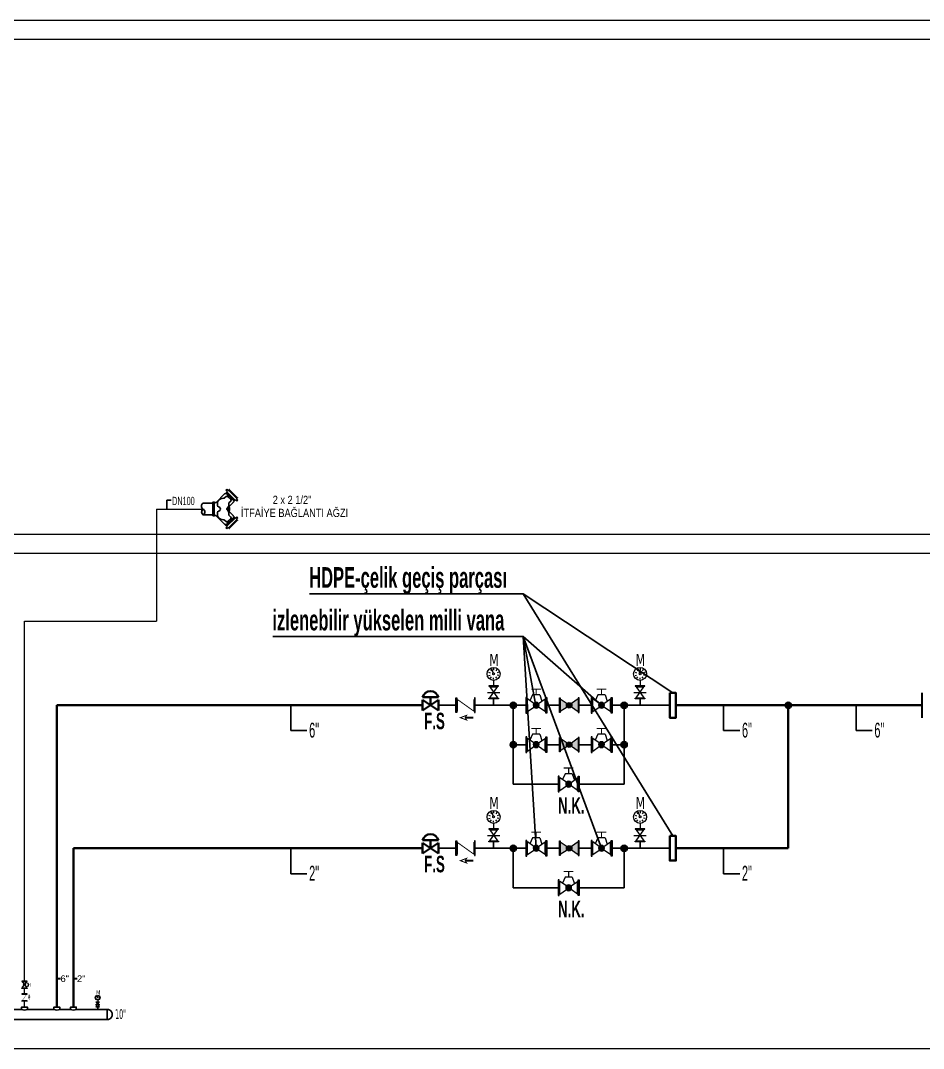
# Model space of a CAD drawing. Header units: centimetres. Extents: x 394264 to 551709, y 50011 to 59011.
# Drawn here: x 529131 to 530224, y 56044 to 57289 of the extents above; entities that cross this region are included whole.
import ezdxf
from ezdxf.enums import TextEntityAlignment as Align

# ---------------------------------------------------------------- set-up
doc = ezdxf.new("R2010")
doc.units = ezdxf.units.CM
doc.linetypes.add('SOGUKSU1', pattern=[72, 60, -6, 0, -6])
for name, color, linetype, lineweight in [('-M-FIRE FIGHTING CONNECTION LINE', 142, 'ITFAIYE BAGLANTISI', 25), ('-M-SPRINKLER PIPE_DRENAJ-CAP-', 7, 'Continuous', 30), ('-M-YNGN-İBA-CAP', 7, 'Continuous', 30), ('0-KRCN-IST-KÜRESEL VANA', 4, 'Continuous', 25), ('0-KRCN-SHT-02CIHAZ', 132, 'Continuous', 25), ('0-KRCN-SHT-03CIHAZ', 120, 'Continuous', 30), ('0-KRCN-YNG-KURESEL VANA', 4, 'Continuous', 25), ('0-KRCN-YNG-YAZI', 71, 'Continuous', 35), ('0-KRCN-YNGN-', 1, 'boruYLINE', 30), ('0-KRCN-YNGN-03CIHAZ', 120, 'Continuous', 30), ('0-KRCN-YNGN-KOLLEKTÖR', 132, 'Continuous', 30), ('0-KRCN-YNGN-KURESEL VANA', 4, 'Continuous', 25), ('0-KRCN-YNGN-YAZI', 71, 'Continuous', 35), ('0-KRCN-YNGN-YAZI-ÇAP', 71, 'Continuous', 35), ('0-MEK-IST-MANOMETRE', 122, 'Continuous', 25), ('0-MEK-SHT-05CIHAZ', 171, 'Continuous', 40), ('0-MEK-SHT-MUSLUK', 171, 'Continuous', 25), ('0-MEK-SHT-SOGUKSU', 141, 'SOGUKSU1', 30), ('0-MEK-SHT-YAZI-ÇAP-TEMSU', 81, 'Continuous', 30), ('0-MEK-YNG-BORU', 1, 'boruYLINE', 40), ('0-MEK-YNG-CIHAZ', 4, 'Continuous', 30)]:
    doc.layers.add(name, color=color, linetype=linetype, lineweight=lineweight)
doc.styles.add('CAP', font='ARIALNB.TTF')
doc.styles.add('DERECE', font='tahoma.ttf', dxfattribs={"width": 0.8})
doc.styles.add('PIPESIZE', font='hcad.shx', dxfattribs={"width": 0.8})
doc.styles.get("Standard").update_dxf_attribs({"font": 'arial.ttf'})
doc.styles.add('YAZI', font='arial.ttf', dxfattribs={"width": 0.6, "height": 40})
doc.linetypes.add('boruYLINE', pattern='A,50,-0.8,["Y",CAP,S=7,R=0,X=0,Y=-3],-7', length=57.8)
doc.linetypes.add('ITFAIYE BAGLANTISI', pattern='A,16,-0.2,["IB",Standard,S=1,R=0,X=-0.1,Y=-0.5],-1.4', length=17.6)

# ---------------------------------------------------------------- blocks, each defined once
blk = doc.blocks.new('YANGIN-YÜKSELEN MİLLİ VANA')
at = {"layer": '0-KRCN-YNG-KURESEL VANA'}
blk.add_hatch(color=256, dxfattribs=at).paths.add_polyline_path([(3.61, 0.01, 1), (6.45, 0.01, 1)])
for p, q in [((3.28, 5.01), (2.31, 1.94)), ((3.28, 5.01), (6.78, 5.01)), ((6.78, 5.01), (8.03, 2.18)), ((3.89, 0.86), (0.73, 3.03)), ((0.73, -3.05), (0.73, 3.03)), ((6.15, 0.89), (9.27, 3.03)), ((9.27, -3.05), (9.27, 3.03)), ((0.73, -3.05), (3.89, -0.84)), ((9.27, -3.05), (6.15, -0.87))]:
    blk.add_line(p, q, dxfattribs=at)
at = {"layer": '0-KRCN-YNG-KURESEL VANA', "const_width": 0.5}
blk.add_lwpolyline([(5.03, 7.76), (7.44, 7.76), (2.72, 7.76)], close=True, dxfattribs=at)
blk.add_lwpolyline([(5.03, 5.01), (5.03, 7.76)], dxfattribs=at)
at = {"layer": '0-KRCN-YNG-KURESEL VANA'}
for points in [[(0.45, 3.75), (0, 3.75), (0, -3.75), (0.45, -3.75)], [(9.55, 3.75), (10, 3.75), (10, -3.75), (9.55, -3.75)]]:
    blk.add_lwpolyline(points, close=True, dxfattribs=at)
blk.add_circle((5.03, 0.01), 1.42, dxfattribs=at)
blk = doc.blocks.new('G$CC9847496')
at = {"layer": '0-KRCN-SHT-03CIHAZ', "ltscale": 2}
for p, q in [((41, 20.7), (67.6, 47.3)), ((67, 34.4), (72, 39.3)), ((68.1, 47.5), (69.1, 47.5)), ((69.6, 47.8), (75, 53.1)), ((96.9, 24.4), (71.6, 49.7)), ((71.7, 58.3), (74.8, 61.4)), ((75, 55.1), (71.7, 58.3)), ((98.2, 25.7), (72.8, 51)), ((73.8, 56.3), (76.8, 59.3)), ((78, 58.1), (74.8, 61.4)), ((99.9, 28.1), (74.9, 53.1)), ((86.5, 29.6), (76.8, 39.3)), ((80, 58.1), (80, 58.2)), ((105.3, 32.8), (105.4, 32.9)), ((0, 18.3), (31.1, 18.3)), ((35.8, 21.1), (35.4, 21.6)), ((81.7, 20), (86.5, 24.8)), ((82.6, 8.5), (94.5, 20.5)), ((94.7, 21), (94.7, 21.9)), ((94.9, 22.4), (100.3, 27.8)), ((102.3, 27.8), (105.5, 24.6)), ((103.5, 26.6), (106.5, 29.7)), ((105.3, 30.9), (108.6, 27.6)), ((105.5, 24.6), (108.6, 27.6)), ((0, -18.3), (31.1, -18.3)), ((35.8, -21.1), (35.4, -21.6)), ((41, -20.7), (67.6, -47.3)), ((96.9, -24.4), (71.6, -49.7)), ((98.2, -25.7), (72.8, -51)), ((99.9, -28.1), (74.9, -53.1)), ((86.5, -29.6), (76.8, -39.3)), ((81.7, -20), (86.5, -24.8)), ((82.6, -8.5), (94.5, -20.5)), ((94.7, -20.9), (94.7, -21.9)), ((94.9, -22.4), (100.3, -27.8)), ((102.3, -27.8), (105.5, -24.6)), ((103.5, -26.6), (106.5, -29.6)), ((105.3, -30.9), (108.6, -27.6)), ((105.5, -24.6), (108.6, -27.6)), ((67, -34.3), (72, -39.3)), ((68.1, -47.5), (69.1, -47.5)), ((69.6, -47.7), (75, -53.1)), ((75, -55.1), (71.8, -58.3)), ((71.8, -58.3), (74.8, -61.4)), ((73.8, -56.3), (76.8, -59.3)), ((78.1, -58.1), (74.8, -61.4)), ((80, -58.1), (80, -58.2)), ((105.3, -32.8), (105.4, -32.9))]:
    blk.add_line(p, q, dxfattribs=at)
for points in [[(79.8, 58.5), (105.7, 32.6), (108.1, 35), (82.2, 60.9)], [(31.1, -21.6), (31.1, 21.6), (35.4, 21.6), (35.4, -21.6)], [(79.8, -58.5), (105.7, -32.6), (108.1, -35), (82.2, -60.9)]]:
    blk.add_lwpolyline(points, close=True, dxfattribs=at)
blk.add_circle((80.8, 0), 1.64, dxfattribs=at)
for centre, radius, start, end in [((62.9, 15.5), 18, 85.5006, 207.6927), ((64.6, 36.8), 3.42, 265.5006, 315), ((68.1, 46.9), 0.684, 90, 135), ((69.1, 48.2), 0.684, 270, 315), ((74.4, 36.9), 3.42, 45, 135), ((74, 54.1), 1.37, 315, 45), ((79, 59.1), 1.37, 225, 315), ((106.3, 31.8), 1.37, 135, 225), ((7.5, 9.2), 11.9, 129.4203, 230.5797), ((-4.1, -9.2), 10, 293.9384, 66.0616), ((38.6, 23.1), 3.42, 216.13, 315), ((47.2, 0), 7.1, 270, 90), ((75.4, 0), 1.34, 129.1605, 230.8442), ((64.9, 14), 16.1, 306.7173, 10.6429), ((84.1, 17.6), 3.42, 135, 190.6429), ((85, 6.1), 3.42, 135, 176.4468), ((82.3, 6.3), 0.684, 176.4468, 208.8947), ((70.9, 0), 12.3, 331.1053, 28.8947), ((84.1, 27.2), 3.42, 315, 45), ((94, 21), 0.684, 315, 0), ((95.4, 21.9), 0.684, 135, 180), ((101.3, 26.9), 1.37, 45, 135), ((8.3, -9.2), 12.4, 132.1147, 227.8797), ((8.3, -9.2), 11.7, 130.7649, 229.2294), ((38.6, -23.1), 3.42, 45.0042, 143.8743), ((62.9, -15.4), 18, 152.3146, 274.5068), ((64.9, -14), 16.1, 349.3644, 53.2901), ((84.1, -17.6), 3.42, 169.3644, 225.0073), ((84.1, -17.6), 3.42, 169.3644, 225.0073), ((82.3, -6.3), 0.684, 151.1053, 183.5532), ((85, -6.1), 3.42, 183.5532, 225.0042), ((84.1, -27.2), 3.42, 315.0073, 45.0073), ((94, -20.9), 0.684, 0.0042, 45.0042), ((95.4, -21.9), 0.684, 180.0042, 225.0042), ((101.3, -26.9), 1.37, 225.0042, 315.0042), ((106.3, -31.8), 1.37, 135.0042, 225.0042), ((64.6, -36.8), 3.42, 45.0073, 94.5068), ((68.1, -46.9), 0.684, 225.0042, 270.0042), ((69.1, -48.2), 0.684, 45.0042, 90.0042), ((74.4, -36.9), 3.42, 225.0073, 315.0073), ((74, -54.1), 1.37, 315.0042, 45.0042), ((79, -59.1), 1.37, 45.0042, 135.0042)]:
    blk.add_arc(centre, radius, start, end, dxfattribs=at)
blk = doc.blocks.new('0-MEK-IST-ÇEKVALF')
at = {"layer": '0-KRCN-IST-KÜRESEL VANA'}
for p, q in [((-3.05, 9.27), (3.03, 9.27)), ((-3.05, 0.73), (3.03, 0.73))]:
    blk.add_line(p, q, dxfattribs=at)
for points in [[(3.75, 9.55), (3.75, 10), (-3.75, 10), (-3.75, 9.55)], [(3.75, 0.45), (3.75, 0), (-3.75, 0), (-3.75, 0.45)]]:
    blk.add_lwpolyline(points, close=True, dxfattribs=at)
at = {"layer": '0-KRCN-IST-KÜRESEL VANA', "const_width": 0.5}
blk.add_lwpolyline([(-3.05, 9.27), (3.03, 0.73)], dxfattribs=at)
blk.add_lwpolyline([(6.35, 7.69), (5.15, 4.44), (6.1, 5.06), (6.1, 1.31), (6.6, 1.31), (6.6, 5.06), (7.55, 4.44)], close=True, dxfattribs=at)
blk = doc.blocks.new('G$CD8BAFFAE')
at = {"layer": '0-MEK-SHT-MUSLUK'}
h = blk.add_hatch(color=120, dxfattribs=at)
h.paths.add_polyline_path([(-6.4, -9.2), (6.5, -9.2), (1.7, -2.3, -0.331952), (-1.7, -2.3)])
h.paths.add_polyline_path([(-1.8, 2.2, -0.345414), (1.8, 2.2), (6.5, 9.1), (-6.4, 9.1)])
h.paths.add_polyline_path([(-7.5, -9.2), (-7.5, -10.1), (7.5, -10.1), (7.5, -9.2), (6.5, -9.2), (-6.4, -9.2)])
h.paths.add_polyline_path([(-6.4, 9.1), (6.5, 9.1), (7.5, 9.1), (7.5, 9.9), (-7.5, 9.9), (-7.5, 9.1)])
blk.add_hatch(color=120, dxfattribs=at).paths.add_polyline_path([(0, -2.8, 1), (0, 2.8, 1)])
at = {"layer": '0-MEK-SHT-MUSLUK', "color": 120}
for p, q in [((-1.8, 2.2), (-6.4, 9.1)), ((6.5, 9.1), (1.8, 2.2)), ((-1.7, -2.3), (-6.4, -9.2)), ((6.5, -9.2), (1.7, -2.3))]:
    blk.add_line(p, q, dxfattribs=at)
for points in [[(-7.5, 9.1), (-7.5, 9.9), (7.5, 9.9), (7.5, 9.1)], [(-7.5, -9.2), (-7.5, -10.1), (7.5, -10.1), (7.5, -9.2)]]:
    blk.add_lwpolyline(points, close=True, dxfattribs=at)
blk.add_circle((0, 0), 2.84, dxfattribs=at)
blk = doc.blocks.new('0-MEK-IST-MANOMETRE')
at = {"layer": '0-MEK-IST-MANOMETRE'}
for p, q in [((-3.85, 1.25), (-2.79, 0.91)), ((-2.38, 3.28), (-1.72, 2.37)), ((0, 0), (-1.33, 3.99)), ((0, 4.05), (0, 2.93)), ((2.38, 3.28), (1.72, 2.37)), ((3.85, 1.25), (2.79, 0.91)), ((-3.85, -1.25), (-2.79, -0.91)), ((-2.38, -3.28), (-1.72, -2.37)), ((0, -4.05), (0, -2.93)), ((0, -5), (0, -9.1)), ((2.38, -3.28), (1.72, -2.37)), ((3.85, -1.25), (2.79, -0.91))]:
    blk.add_line(p, q, dxfattribs=at)
for radius in [5, 0.719]:
    blk.add_circle((0, 0), radius, dxfattribs=at)
at = {"layer": '0-MEK-IST-MANOMETRE', "style": 'DERECE', "width": 0.8}
blk.add_text('M', height=9.09, dxfattribs=at).set_placement((-3.43, 6.11))
blk = doc.blocks.new('DONUT')
at = {"layer": '0-KRCN-SHT-03CIHAZ'}
blk.add_hatch(color=256, dxfattribs=at).paths.add_polyline_path([(2.5, 0, 1), (-2.5, 0, 1)])
blk.add_circle((0, 0), 2.5, dxfattribs=at)
blk = doc.blocks.new('A$C63EA4463')
at = {"layer": '0-KRCN-YNGN-KURESEL VANA'}
for p, q in [((-4.9, 14.8), (4.6, 1.2)), ((-4.9, 14.8), (4.8, 14.8)), ((-4.6, 1.2), (4.8, 14.8)), ((-7.5, 7.8), (7.5, 7.8)), ((-4.6, 1.2), (4.6, 1.2))]:
    blk.add_line(p, q, dxfattribs=at)
for points in [[(6, 15.3), (6, 16), (-6, 16), (-6, 15.3)], [(6, 0.7), (6, 0), (-6, 0), (-6, 0.7)]]:
    blk.add_lwpolyline(points, close=True, dxfattribs=at)

msp = doc.modelspace()

# ---------------------------------------------------------------- linework, layer by layer
at = {"layer": '-M-FIRE FIGHTING CONNECTION LINE', "ltscale": 10}
for p, q in [((529295.3, 56697.1), (529351.6, 56697.1)), ((529295.3, 56697.1), (529295.3, 56561.4)), ((529135.6, 56125.4), (529135.6, 56561.4)), ((529135.6, 56561.4), (529295.3, 56561.4)), ((529135.6, 56110), (529135.6, 56116.5)), ((529135.6, 56093.9), (529135.6, 56101.1))]:
    msp.add_line(p, q, dxfattribs=at)
at = {"layer": '-M-SPRINKLER PIPE_DRENAJ-CAP-', "ltscale": 100}
msp.add_line((529307.8, 56697.1), (529307.8, 56707.9), dxfattribs=at)
msp.add_lwpolyline([(529307.8, 56707.9), (529313, 56707.9)], dxfattribs=at)
at = {"layer": '-M-YNGN-İBA-CAP', "ltscale": 100}
for p, q in [((529458, 56428.7), (529458, 56459.5)), ((529982, 56428.7), (529982, 56459.5)), ((530142.3, 56428.7), (530142.3, 56459.5)), ((529458, 56428.7), (529477.5, 56428.7)), ((529982, 56428.7), (530001.6, 56428.7)), ((530142.3, 56428.7), (530161.8, 56428.7)), ((529458, 56255.4), (529458, 56286.2)), ((529982, 56255.4), (529982, 56286.2)), ((529458, 56255.4), (529477.5, 56255.4)), ((529982, 56255.4), (530001.6, 56255.4))]:
    msp.add_line(p, q, dxfattribs=at)
at = {"layer": '0-KRCN-SHT-02CIHAZ', "color": 8}
for p, q in [((536090.4, 57288.8), (519964.1, 57288.8)), ((519964.1, 57266.3), (536090.4, 57266.3)), ((536090.4, 56666.3), (519964.1, 56666.3)), ((519964.1, 56643.8), (536090.4, 56643.8)), ((519964.1, 56043.8), (536090.4, 56043.8))]:
    msp.add_line(p, q, dxfattribs=at)
at = {"layer": '0-KRCN-YNG-YAZI'}
for p, q in [((529174.8, 56128.4), (529179.3, 56128.4)), ((529194.8, 56128.4), (529199.3, 56128.4))]:
    msp.add_line(p, q, dxfattribs=at)
at = {"layer": '0-KRCN-YNGN-', "ltscale": 2}
for p, q in [((529703.6, 56459.5), (529703.6, 56467.3)), ((529880.8, 56459.5), (529880.8, 56467.3)), ((529636.8, 56459.4), (529657.8, 56459.4)), ((529681.4, 56459.4), (529727.3, 56459.4)), ((529727.3, 56459.4), (529742.6, 56459.4)), ((529727.3, 56411.7), (529727.3, 56459.4)), ((529767.8, 56459.4), (529783.2, 56459.4)), ((529806.9, 56459.4), (529821.7, 56459.4)), ((529846.9, 56459.4), (529861.6, 56459.4)), ((529861.6, 56459.4), (529916.7, 56459.4)), ((529861.6, 56411.7), (529861.6, 56459.4)), ((529727.3, 56411.7), (529742.6, 56411.7)), ((529727.3, 56363.9), (529727.3, 56411.7)), ((529767.8, 56411.7), (529783.2, 56411.7)), ((529806.9, 56411.7), (529821.7, 56411.7)), ((529846.9, 56411.7), (529861.6, 56411.7)), ((529861.6, 56363.9), (529861.6, 56411.7)), ((529727.3, 56363.9), (529781.9, 56363.9)), ((529807.1, 56363.9), (529861.6, 56363.9)), ((529703.6, 56286.2), (529703.6, 56294.1)), ((529880.8, 56286.2), (529880.8, 56294.1)), ((529636.8, 56286.2), (529657.8, 56286.2)), ((529681.4, 56286.2), (529727.3, 56286.2)), ((529727.3, 56286.2), (529742.6, 56286.2)), ((529727.3, 56238.4), (529727.3, 56286.2)), ((529767.8, 56286.2), (529783.2, 56286.2)), ((529806.9, 56286.2), (529821.7, 56286.2)), ((529846.9, 56286.2), (529861.6, 56286.2)), ((529861.6, 56286.2), (529916.7, 56286.2)), ((529861.6, 56238.4), (529861.6, 56286.2)), ((529727.3, 56238.4), (529781.9, 56238.4)), ((529807.1, 56238.4), (529861.6, 56238.4)), ((529224.2, 56091), (529224.2, 56094))]:
    msp.add_line(p, q, dxfattribs=at)
at = {"layer": '0-KRCN-YNGN-KOLLEKTÖR', "color": 103}
for p, q in [((529095.4, 56091), (529132, 56091)), ((529139.1, 56091), (529171.3, 56091)), ((529178.3, 56091), (529191.3, 56091)), ((529198.3, 56091), (529235.6, 56091)), ((528902.4, 56078.7), (529235.6, 56078.7))]:
    msp.add_line(p, q, dxfattribs=at)
at = {"layer": '0-KRCN-YNGN-KOLLEKTÖR'}
msp.add_line((529235.6, 56078.7), (529235.6, 56091), dxfattribs=at)
at = {"layer": '0-KRCN-YNGN-KOLLEKTÖR', "color": 103}
for points in [[(529132, 56091), (529132, 56093.9), (529139.1, 56093.9), (529139.1, 56091)], [(529171.3, 56091), (529171.3, 56093.9), (529178.3, 56093.9), (529178.3, 56091)], [(529191.3, 56091), (529191.3, 56093.9), (529198.3, 56093.9), (529198.3, 56091)]]:
    msp.add_lwpolyline(points, dxfattribs=at)
for centre, radius, start, end in [((529135.6, 56099.3), 9, 246.8106, 293.1894), ((529174.8, 56099.3), 9, 246.8106, 293.1894), ((529194.8, 56099.3), 9, 246.8106, 293.1894), ((529235.7, 56084.9), 6.18, 268.8918, 91.1082)]:
    msp.add_arc(centre, radius, start, end, dxfattribs=at)
at = {"layer": '0-KRCN-YNGN-YAZI', "color": 61}
msp.add_line((530222.2, 56444.4), (530222.2, 56474.4), dxfattribs=at)
at = {"layer": '0-MEK-SHT-YAZI-ÇAP-TEMSU', "linetype": 'Continuous'}
for p, q in [((529480.7, 56594.5), (529739.4, 56594.5)), ((529739.4, 56594.5), (529920.5, 56474.4)), ((529920.5, 56301.2), (529739.4, 56594.5)), ((529436.2, 56542.9), (529739.4, 56542.9)), ((529739.4, 56542.9), (529754.8, 56458.9)), ((529739.4, 56542.9), (529834.2, 56459.5)), ((529755.2, 56286.2), (529739.4, 56542.9)), ((529739.4, 56542.9), (529834.2, 56286.2))]:
    msp.add_line(p, q, dxfattribs=at)
at = {"layer": '0-MEK-YNG-BORU', "color": 4, "ltscale": 1.8}
for p, q in [((529617.5, 56469.3), (529636.7, 56469.3)), ((529617.5, 56452.9), (529617.5, 56465.9)), ((529617.5, 56465.9), (529636.8, 56452.9)), ((529617.5, 56452.9), (529636.8, 56465.9)), ((529627.2, 56459.4), (529627.2, 56469.3)), ((529636.8, 56452.9), (529636.8, 56465.9)), ((529617.5, 56296), (529636.7, 56296)), ((529617.5, 56279.7), (529617.5, 56292.7)), ((529617.5, 56292.7), (529636.8, 56279.7)), ((529617.5, 56279.7), (529636.8, 56292.7)), ((529627.2, 56286.2), (529627.2, 56296)), ((529636.8, 56279.7), (529636.8, 56292.7))]:
    msp.add_line(p, q, dxfattribs=at)
at = {"layer": '0-MEK-YNG-BORU', "ltscale": 1.5}
for p, q in [((529174.8, 56093.9), (529174.8, 56459.4)), ((529174.8, 56459.4), (529617.5, 56459.4)), ((529924.2, 56459.4), (530222.2, 56459.4)), ((530060.3, 56286.2), (530060.3, 56459.4)), ((529194.8, 56286.2), (529617.5, 56286.2)), ((529194.8, 56093.9), (529194.8, 56286.2)), ((529924.2, 56286.2), (530060.3, 56286.2))]:
    msp.add_line(p, q, dxfattribs=at)
for points in [[(529916.7, 56474.4), (529924.2, 56474.4), (529924.2, 56444.4), (529916.7, 56444.4)], [(529916.7, 56301.2), (529924.2, 56301.2), (529924.2, 56271.2), (529916.7, 56271.2)]]:
    msp.add_lwpolyline(points, close=True, dxfattribs=at)
at = {"layer": '0-MEK-YNG-BORU', "color": 4, "ltscale": 1.8}
for centre in [(529627.1, 56466.6), (529627.1, 56293.3)]:
    msp.add_arc(centre, 9.98, 15.7246, 164.2754, dxfattribs=at)

# ---------------------------------------------------------------- block references
at = {"layer": '0-KRCN-YNG-KURESEL VANA', "yscale": 0.8910037125154687, "zscale": 0.8910037125154687}
for name, p, xscale, rotation in [('YANGIN-YÜKSELEN MİLLİ VANA', (529135.6, 56125.4), 0.8910037125154687, 270.0000000000017), ('0-MEK-IST-ÇEKVALF', (529135.6, 56110), -0.8910037125154687, 180)]:
    msp.add_blockref(name, p, dxfattribs=dict(at, xscale=xscale, rotation=rotation))
at = {"layer": '0-KRCN-YNGN-03CIHAZ', "ltscale": 2, "xscale": 0.3888905092660108, "yscale": 0.3888905092660108, "zscale": 0.3888905092660108}
msp.add_blockref('G$CC9847496', (529351.6, 56697.1), dxfattribs=at)
at = {"layer": '0-KRCN-YNGN-KURESEL VANA'}
for p, xscale, yscale, zscale in [((529703.6, 56467.3), 0.9849999999999999, 0.9849999999999999, 0.9849999999999999), ((529880.8, 56467.3), 0.9849999999999999, 0.9849999999999999, 0.9849999999999999), ((529703.6, 56294.1), 0.9849999999999999, 0.9849999999999999, 0.9849999999999999), ((529880.8, 56294.1), 0.9849999999999999, 0.9849999999999999, 0.9849999999999999), ((529224.2, 56094), 0.3693750000007583, 0.3693750000007583, 0.3693750000007583)]:
    msp.add_blockref('A$C63EA4463', p, dxfattribs=dict(at, xscale=xscale, yscale=yscale, zscale=zscale))
at = {"layer": '0-MEK-SHT-05CIHAZ', "xscale": -2.3625, "yscale": 2.3625, "zscale": 2.3625, "rotation": 90.0000000003239}
for p in [(529681.4, 56459.4), (529681.4, 56286.2)]:
    msp.add_blockref('0-MEK-IST-ÇEKVALF', p, dxfattribs=at)
at = {"layer": '0-MEK-SHT-SOGUKSU', "xscale": 1.18125, "yscale": 1.18125, "zscale": 1.18125, "rotation": 90.00000000000001}
for p in [(529795, 56459.4), (529795, 56411.7), (529795, 56286.2)]:
    msp.add_blockref('G$CD8BAFFAE', p, dxfattribs=at)
at = {"layer": '0-MEK-YNG-BORU', "xscale": -2.519999999917343, "yscale": 2.519999999917343, "zscale": 2.519999999917343, "rotation": 359.9999999999986}
for p in [(529767.8, 56459.4), (529846.9, 56459.4), (529767.8, 56411.7), (529846.9, 56411.7), (529807.1, 56363.9), (529767.8, 56286.2), (529846.9, 56286.2), (529807.1, 56238.4)]:
    msp.add_blockref('YANGIN-YÜKSELEN MİLLİ VANA', p, dxfattribs=at)
at = {"layer": '0-MEK-YNG-BORU', "yscale": 1.5, "zscale": 1.5}
for p, xscale in [((529727.3, 56459.4), 1.5), ((529861.6, 56459.4), -1.5), ((530060.3, 56459.4), -1.5), ((529727.3, 56411.7), 1.5), ((529861.6, 56411.7), -1.5), ((529727.3, 56286.2), 1.5), ((529861.6, 56286.2), -1.5)]:
    msp.add_blockref('DONUT', p, dxfattribs=dict(at, xscale=xscale))
at = {"layer": '0-MEK-YNG-CIHAZ'}
for p, xscale, yscale, zscale in [((529703.6, 56497.4), 1.575, 1.575, 1.575), ((529880.8, 56497.4), 1.575, 1.575, 1.575), ((529703.6, 56324.2), 1.575, 1.575, 1.575), ((529880.8, 56324.2), 1.575, 1.575, 1.575), ((529224.2, 56105.3), 0.5906250000012125, 0.5906250000012125, 0.5906250000012125)]:
    msp.add_blockref('0-MEK-IST-MANOMETRE', p, dxfattribs=dict(at, xscale=xscale, yscale=yscale, zscale=zscale))

# ---------------------------------------------------------------- texts
at = {"layer": '-M-SPRINKLER PIPE_DRENAJ-CAP-', "ltscale": 100, "style": 'PIPESIZE', "width": 0.55}
msp.add_text('DN100', height=10, dxfattribs=at).set_placement((529314.3, 56706.9), align=Align.MIDDLE_LEFT)
at = {"layer": '-M-YNGN-İBA-CAP', "ltscale": 100, "style": 'PIPESIZE', "width": 0.55}
for s, p in [('6"', (529480.2, 56429.3)), ('6"', (530004.2, 56429.3)), ('6"', (530164.5, 56429.3)), ('2"', (529480.2, 56256)), ('2"', (530004.2, 56256))]:
    msp.add_text(s, height=18, dxfattribs=at).set_placement(p, align=Align.MIDDLE_LEFT)
at = {"layer": '0-KRCN-YNG-YAZI', "style": 'YAZI'}
for s, p in [('6"', (529179.2, 56124.2)), ('2"', (529199.2, 56124.2))]:
    msp.add_text(s, height=8.05, dxfattribs=at).set_placement(p)
at = {"layer": '0-KRCN-YNGN-YAZI', "color": 61, "style": 'YAZI', "width": 0.8}
for s, p in [('2 x 2 1/2"', (529436.1, 56703.2)), ('İTFAİYE BAĞLANTI AĞZI', (529397.6, 56687.4))]:
    msp.add_text(s, height=10, dxfattribs=at).set_placement(p)
at = {"layer": '0-KRCN-YNGN-YAZI-ÇAP', "style": 'DERECE', "width": 0.5}
msp.add_text('10"', height=11.81, dxfattribs=at).set_placement((529251.9, 56085.4, 69.6), align=Align.MIDDLE)
at = {"layer": '0-MEK-SHT-YAZI-ÇAP-TEMSU', "linetype": 'Continuous', "style": 'CAP', "width": 0.7}
for s, height, p in [('HDPE-çelik geçiş parçası', 25, (529480.2, 56601.7)), ('izlenebilir yükselen milli vana', 25, (529435.7, 56550.1)), ('N.K.', 20, (529781.6, 56328.1, 1.7)), ('N.K.', 20, (529781.6, 56202.6, 1.7))]:
    msp.add_text(s, height=height, dxfattribs=at).set_placement(p)
for p in [(529632, 56440.4), (529632, 56267.1)]:
    msp.add_text('F.S', height=20, dxfattribs=at).set_placement(p, align=Align.MIDDLE)

doc.saveas('drawing.dxf')
